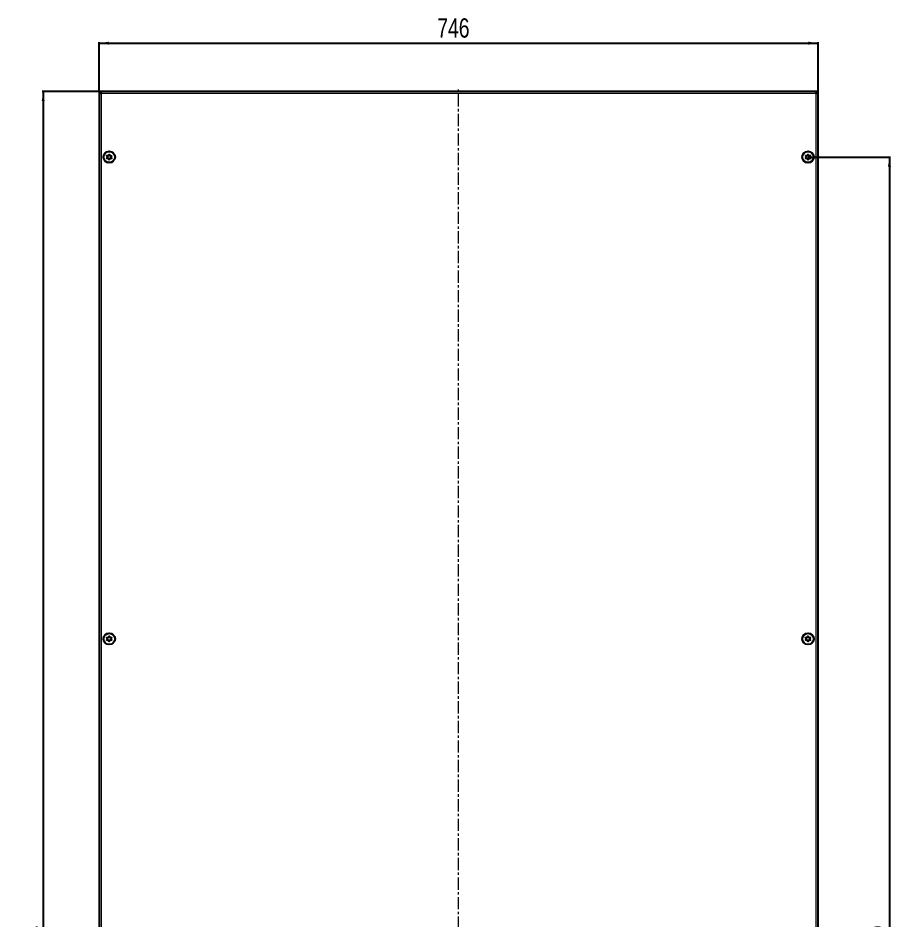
# Model space of a CAD drawing. Header units: millimetres. Extents: x -238 to 1680, y -693 to 1285.
# Drawn here: x -238 to 668, y 309 to 1246 of the extents above; entities that cross this region are included whole.
import ezdxf

# ---------------------------------------------------------------- set-up
doc = ezdxf.new("R2010")
doc.units = ezdxf.units.MM
doc.linetypes.add('CENTERX2', pattern=[20.32, 12.7, -2.54, 2.54, -2.54])
doc.layers.add('FORMAT', color=7, linetype='Continuous')
doc.styles.add('SLDTEXTSTYLE0', font='TXT', dxfattribs={"width": 0.75})
doc.dimstyles.new('SLDDIMSTYLE0', dxfattribs={"dimtxt": 20, "dimasz": 10, "dimexe": 0, "dimexo": 0.0625, "dimgap": 5, "dimtad": 2, "dimdec": 1, "dimrnd": 1e-09, "dimzin": 12, "dimdsep": 46, "dimtxsty": 'SLDTEXTSTYLE0', "dimsah": 1, "dimcen": 0.09, "dimadec": 0, "dimazin": 3, "dimtfac": 1, "dimtofl": 0, "dimtmove": 0, "dimatfit": 3, "dimfxl": 0, "dimfrac": 2, "dimtolj": 1, "dimtzin": 12, "dimarcsym": 0})

# ---------------------------------------------------------------- blocks, each defined once
blk = doc.blocks.new('_D')
at = {"layer": 'FORMAT'}
for p, q in [((-153.81, 1169.72), (-153.81, 1220.88)), ((-153.81, 1219.88), (592.19, 1219.88)), ((592.19, 1169.72), (592.19, 1220.88))]:
    blk.add_line(p, q, dxfattribs=at)
for points in [[(-153.81, 1219.88), (-143.81, 1218.34), (-143.81, 1221.41)], [(592.19, 1219.88), (582.19, 1221.41), (582.19, 1218.34)]]:
    blk.add_solid(points, dxfattribs=at)
at = {"layer": 'FORMAT', "insert": (197.02, 1245.66), "char_height": 20, "attachment_point": 1, "style": 'SLDTEXTSTYLE0'}
blk.add_mtext('746', dxfattribs=at)
blk = doc.blocks.new('_D_1')
at = {"layer": 'FORMAT'}
for p, q in [((-152.12, 1169.71), (-212.82, 1169.71)), ((-211.82, 1169.71), (-211.82, -591.29)), ((-152.12, -591.29), (-212.82, -591.29))]:
    blk.add_line(p, q, dxfattribs=at)
for points in [[(-211.82, 1169.71), (-213.35, 1159.71), (-210.28, 1159.71)], [(-211.82, -591.29), (-210.28, -581.29), (-213.35, -581.29)]]:
    blk.add_solid(points, dxfattribs=at)
at = {"layer": 'FORMAT', "insert": (-237.6, 259.65), "char_height": 20, "attachment_point": 1, "rotation": 90, "style": 'SLDTEXTSTYLE0'}
blk.add_mtext('1761', dxfattribs=at)
blk = doc.blocks.new('_D_2')
at = {"layer": 'FORMAT'}
for p, q in [((581.7, 1101.71), (667.19, 1101.71)), ((666.19, 1101.71), (666.19, -523.29)), ((581.7, -523.29), (667.19, -523.29))]:
    blk.add_line(p, q, dxfattribs=at)
for points in [[(666.19, 1101.71), (664.65, 1091.71), (667.73, 1091.71)], [(666.19, -523.29), (667.73, -513.29), (664.65, -513.29)]]:
    blk.add_solid(points, dxfattribs=at)
at = {"layer": 'FORMAT', "insert": (640.41, 259.65), "char_height": 20, "attachment_point": 1, "rotation": 90, "style": 'SLDTEXTSTYLE0'}
blk.add_mtext('1625', dxfattribs=at)

msp = doc.modelspace()

# ---------------------------------------------------------------- linework, layer by layer
at = {"color": 7, "linetype": 'Continuous', "lineweight": 25}
for p, q in [((-153.81, 1169.71), (-152.31, 1169.71)), ((-153.81, 1169.71), (-153.81, -591.29)), ((590.49, 1169.71), (-152.11, 1169.71)), ((-152.11, 1168.59), (-152.11, 1169.71)), ((590.49, 1169.71), (590.49, 1168.59)), ((592.19, 1169.71), (590.69, 1169.71)), ((592.19, -591.29), (592.19, 1169.71))]:
    msp.add_line(p, q, dxfattribs=at)
at = {"color": 8, "linetype": 'Continuous', "lineweight": 18}
for p, q in [((590.09, 1167.61), (-151.71, 1167.61)), ((-151.71, 1167.61), (-151.71, -589.19)), ((590.09, -589.19), (590.09, 1167.61))]:
    msp.add_line(p, q, dxfattribs=at)
at = {"color": 7, "linetype": 'Continuous', "lineweight": 25}
for centre, radius in [((-143.31, 1101.71), 6), ((-143.31, 1101.71), 5.79), ((581.69, 1101.71), 6), ((581.69, 1101.71), 5.79), ((-143.31, 1101.71), 1.85), ((581.69, 1101.71), 1.85), ((-143.31, 601.71), 6), ((-143.31, 601.71), 5.79), ((-143.31, 601.71), 1.85), ((581.69, 601.71), 6), ((581.69, 601.71), 5.79), ((581.69, 601.71), 1.85)]:
    msp.add_circle(centre, radius, dxfattribs=at)
for points, knots in [([(-153.81, 1169.71), (-153.78, 1169.53), (-153.71, 1169.17), (-153.21, 1168.64), (-152.51, 1168.12), (-151.97, 1167.77), (-151.71, 1167.61)], [0, 0, 0, 0, 0.254757, 0.509649, 0.764542, 1, 1, 1, 1]), ([(-152.31, 1169.71), (-152.31, 1169.66), (-152.31, 1169.53), (-152.29, 1169.35), (-152.26, 1169.16), (-152.23, 1168.98), (-152.18, 1168.8), (-152.12, 1168.61), (-152.06, 1168.43), (-151.98, 1168.23), (-151.89, 1168.01), (-151.8, 1167.81), (-151.74, 1167.67), (-151.71, 1167.61)], [0, 0, 0, 0, 0.06461, 0.19436, 0.259531, 0.324137, 0.45388, 0.519047, 0.598003, 0.716919, 0.795977, 0.917508, 1, 1, 1, 1]), ([(590.09, 1167.61), (590.11, 1167.65), (590.17, 1167.79), (590.25, 1167.97), (590.33, 1168.15), (590.4, 1168.34), (590.47, 1168.52), (590.53, 1168.71), (590.58, 1168.89), (590.63, 1169.09), (590.66, 1169.31), (590.68, 1169.51), (590.69, 1169.65), (590.69, 1169.71)], [0, 0, 0, 0, 0.0646097, 0.1943602, 0.2595315, 0.3241372, 0.4538797, 0.5190469, 0.5980031, 0.7169187, 0.7959773, 0.9175077, 1, 1, 1, 1]), ([(590.09, 1167.61), (590.37, 1167.79), (590.93, 1168.14), (591.63, 1168.68), (592.1, 1169.2), (592.16, 1169.54), (592.19, 1169.71)], [0, 0, 0, 0, 0.254753, 0.509645, 0.764538, 1, 1, 1, 1]), ([(-140.86, 1103.06), (-140.87, 1103.07), (-140.88, 1103.09), (-140.94, 1103.11), (-141.08, 1103.14), (-141.47, 1103.13), (-142.01, 1103.12), (-142.56, 1103.42), (-142.84, 1103.86), (-143.01, 1104.21), (-143.13, 1104.42), (-143.19, 1104.49), (-143.23, 1104.51), (-143.26, 1104.51), (-143.29, 1104.5), (-143.35, 1104.46), (-143.51, 1104.24), (-143.71, 1103.81), (-144.17, 1103.26), (-144.87, 1103.17), (-145.35, 1103.23), (-145.61, 1103.21), (-145.68, 1103.19), (-145.7, 1103.17), (-145.72, 1103.14), (-145.72, 1103.1), (-145.71, 1103.06), (-145.69, 1102.98), (-145.58, 1102.78), (-145.38, 1102.46), (-145.16, 1101.99), (-145.2, 1101.36), (-145.5, 1100.91), (-145.71, 1100.58), (-145.77, 1100.44), (-145.78, 1100.39), (-145.77, 1100.36), (-145.74, 1100.33), (-145.69, 1100.3), (-145.54, 1100.28), (-145.16, 1100.29), (-144.62, 1100.3), (-144.06, 1100), (-143.78, 1099.56), (-143.61, 1099.21), (-143.49, 1099), (-143.43, 1098.93), (-143.39, 1098.91), (-143.36, 1098.91), (-143.33, 1098.92), (-143.27, 1098.96), (-143.12, 1099.18), (-142.91, 1099.61), (-142.46, 1100.15), (-141.75, 1100.24), (-141.28, 1100.19), (-141.01, 1100.2), (-140.94, 1100.23), (-140.92, 1100.25), (-140.91, 1100.28), (-140.9, 1100.31), (-140.91, 1100.36), (-140.94, 1100.44), (-141.04, 1100.63), (-141.25, 1100.96), (-141.46, 1101.43), (-141.43, 1102.06), (-141.13, 1102.51), (-140.91, 1102.84), (-140.85, 1102.97), (-140.85, 1103.03), (-140.86, 1103.05), (-140.86, 1103.06)], [0, 0, 0, 0, 0.002009, 0.00442, 0.009365, 0.025528, 0.067705, 0.095786, 0.124646, 0.150342, 0.160519, 0.163394, 0.165697, 0.167245, 0.168874, 0.17077, 0.178606, 0.211994, 0.249994, 0.287995, 0.321383, 0.329219, 0.331115, 0.332744, 0.334292, 0.336217, 0.338535, 0.341318, 0.349662, 0.375358, 0.404217, 0.432298, 0.474475, 0.490639, 0.496669, 0.49844, 0.5, 0.502009, 0.50442, 0.509365, 0.525528, 0.567705, 0.595786, 0.624646, 0.650342, 0.660519, 0.663394, 0.665697, 0.667245, 0.668874, 0.67077, 0.678606, 0.711994, 0.749994, 0.787995, 0.821383, 0.829219, 0.831115, 0.832744, 0.834292, 0.836217, 0.838535, 0.841318, 0.849662, 0.875358, 0.904217, 0.932298, 0.974475, 0.990639, 0.996669, 0.99844, 1, 1, 1, 1]), ([(579.24, 1103.06), (579.23, 1103.05), (579.22, 1103.02), (579.23, 1102.96), (579.29, 1102.83), (579.5, 1102.51), (579.8, 1102.06), (579.84, 1101.43), (579.62, 1100.96), (579.42, 1100.62), (579.3, 1100.41), (579.28, 1100.32), (579.28, 1100.28), (579.3, 1100.25), (579.32, 1100.23), (579.39, 1100.2), (579.65, 1100.19), (580.13, 1100.24), (580.83, 1100.15), (581.29, 1099.61), (581.49, 1099.18), (581.65, 1098.96), (581.71, 1098.92), (581.74, 1098.91), (581.77, 1098.91), (581.8, 1098.93), (581.83, 1098.96), (581.88, 1099.02), (581.99, 1099.22), (582.16, 1099.56), (582.44, 1100), (582.99, 1100.3), (583.53, 1100.29), (583.93, 1100.28), (584.07, 1100.31), (584.12, 1100.33), (584.14, 1100.36), (584.15, 1100.4), (584.14, 1100.45), (584.09, 1100.59), (583.87, 1100.91), (583.57, 1101.36), (583.54, 1101.99), (583.75, 1102.46), (583.96, 1102.79), (584.07, 1103), (584.1, 1103.09), (584.1, 1103.14), (584.08, 1103.17), (584.06, 1103.19), (583.99, 1103.21), (583.72, 1103.23), (583.25, 1103.17), (582.54, 1103.26), (582.09, 1103.81), (581.88, 1104.24), (581.73, 1104.46), (581.67, 1104.5), (581.64, 1104.51), (581.61, 1104.51), (581.58, 1104.49), (581.55, 1104.46), (581.49, 1104.4), (581.38, 1104.2), (581.22, 1103.86), (580.94, 1103.42), (580.38, 1103.12), (579.84, 1103.13), (579.45, 1103.14), (579.3, 1103.11), (579.25, 1103.08), (579.24, 1103.07), (579.24, 1103.06)], [0, 0, 0, 0, 0.002009, 0.00442, 0.009365, 0.025528, 0.067705, 0.095786, 0.124646, 0.150342, 0.160519, 0.163394, 0.165697, 0.167245, 0.168874, 0.17077, 0.178606, 0.211994, 0.249994, 0.287995, 0.321383, 0.329219, 0.331115, 0.332744, 0.334292, 0.336217, 0.338535, 0.341318, 0.349662, 0.375358, 0.404217, 0.432298, 0.474475, 0.490639, 0.496669, 0.49844, 0.5, 0.502009, 0.50442, 0.509365, 0.525528, 0.567705, 0.595786, 0.624646, 0.650342, 0.660519, 0.663394, 0.665697, 0.667245, 0.668874, 0.67077, 0.678606, 0.711994, 0.749994, 0.787995, 0.821383, 0.829219, 0.831115, 0.832744, 0.834292, 0.836217, 0.838535, 0.841318, 0.849662, 0.875358, 0.904217, 0.932298, 0.974475, 0.990639, 0.996669, 0.99844, 1, 1, 1, 1]), ([(-140.86, 603.06), (-140.87, 603.07), (-140.88, 603.09), (-140.94, 603.11), (-141.08, 603.14), (-141.47, 603.13), (-142.01, 603.12), (-142.56, 603.42), (-142.84, 603.86), (-143.01, 604.21), (-143.13, 604.42), (-143.19, 604.49), (-143.23, 604.51), (-143.26, 604.51), (-143.29, 604.5), (-143.35, 604.46), (-143.51, 604.24), (-143.71, 603.81), (-144.17, 603.26), (-144.87, 603.17), (-145.35, 603.23), (-145.61, 603.21), (-145.68, 603.19), (-145.7, 603.17), (-145.72, 603.14), (-145.72, 603.1), (-145.71, 603.06), (-145.69, 602.98), (-145.58, 602.78), (-145.38, 602.46), (-145.16, 601.99), (-145.2, 601.36), (-145.5, 600.91), (-145.71, 600.58), (-145.77, 600.44), (-145.78, 600.39), (-145.77, 600.36), (-145.74, 600.33), (-145.69, 600.3), (-145.54, 600.28), (-145.16, 600.29), (-144.62, 600.3), (-144.06, 600), (-143.78, 599.56), (-143.61, 599.21), (-143.49, 599), (-143.43, 598.93), (-143.39, 598.91), (-143.36, 598.91), (-143.33, 598.92), (-143.27, 598.96), (-143.12, 599.18), (-142.91, 599.61), (-142.46, 600.15), (-141.75, 600.24), (-141.28, 600.19), (-141.01, 600.2), (-140.94, 600.23), (-140.92, 600.25), (-140.91, 600.28), (-140.9, 600.31), (-140.91, 600.36), (-140.94, 600.44), (-141.04, 600.63), (-141.25, 600.96), (-141.46, 601.43), (-141.43, 602.06), (-141.13, 602.51), (-140.91, 602.84), (-140.85, 602.97), (-140.85, 603.03), (-140.86, 603.05), (-140.86, 603.06)], [0, 0, 0, 0, 0.002009, 0.00442, 0.009365, 0.025528, 0.067705, 0.095786, 0.124646, 0.150342, 0.160519, 0.163394, 0.165697, 0.167245, 0.168874, 0.17077, 0.178606, 0.211994, 0.249994, 0.287995, 0.321383, 0.329219, 0.331115, 0.332744, 0.334292, 0.336217, 0.338535, 0.341318, 0.349662, 0.375358, 0.404217, 0.432298, 0.474475, 0.490639, 0.496669, 0.49844, 0.5, 0.502009, 0.50442, 0.509365, 0.525528, 0.567705, 0.595786, 0.624646, 0.650342, 0.660519, 0.663394, 0.665697, 0.667245, 0.668874, 0.67077, 0.678606, 0.711994, 0.749994, 0.787995, 0.821383, 0.829219, 0.831115, 0.832744, 0.834292, 0.836217, 0.838535, 0.841318, 0.849662, 0.875358, 0.904217, 0.932298, 0.974475, 0.990639, 0.996669, 0.99844, 1, 1, 1, 1]), ([(579.24, 603.06), (579.23, 603.05), (579.22, 603.02), (579.23, 602.96), (579.29, 602.83), (579.5, 602.51), (579.8, 602.06), (579.84, 601.43), (579.62, 600.96), (579.42, 600.62), (579.3, 600.41), (579.28, 600.32), (579.28, 600.28), (579.3, 600.25), (579.32, 600.23), (579.39, 600.2), (579.65, 600.19), (580.13, 600.24), (580.83, 600.15), (581.29, 599.61), (581.49, 599.18), (581.65, 598.96), (581.71, 598.92), (581.74, 598.91), (581.77, 598.91), (581.8, 598.93), (581.83, 598.96), (581.88, 599.02), (581.99, 599.22), (582.16, 599.56), (582.44, 600), (582.99, 600.3), (583.53, 600.29), (583.93, 600.28), (584.07, 600.31), (584.12, 600.33), (584.14, 600.36), (584.15, 600.4), (584.14, 600.45), (584.09, 600.59), (583.87, 600.91), (583.57, 601.36), (583.54, 601.99), (583.75, 602.46), (583.96, 602.79), (584.07, 603), (584.1, 603.09), (584.1, 603.14), (584.08, 603.17), (584.06, 603.19), (583.99, 603.21), (583.72, 603.23), (583.25, 603.17), (582.54, 603.26), (582.09, 603.81), (581.88, 604.24), (581.73, 604.46), (581.67, 604.5), (581.64, 604.51), (581.61, 604.51), (581.58, 604.49), (581.55, 604.46), (581.49, 604.4), (581.38, 604.2), (581.22, 603.86), (580.94, 603.42), (580.38, 603.12), (579.84, 603.13), (579.45, 603.14), (579.3, 603.11), (579.25, 603.08), (579.24, 603.07), (579.24, 603.06)], [0, 0, 0, 0, 0.002009, 0.00442, 0.009365, 0.025528, 0.067705, 0.095786, 0.124646, 0.150342, 0.160519, 0.163394, 0.165697, 0.167245, 0.168874, 0.17077, 0.178606, 0.211994, 0.249994, 0.287995, 0.321383, 0.329219, 0.331115, 0.332744, 0.334292, 0.336217, 0.338535, 0.341318, 0.349662, 0.375358, 0.404217, 0.432298, 0.474475, 0.490639, 0.496669, 0.49844, 0.5, 0.502009, 0.50442, 0.509365, 0.525528, 0.567705, 0.595786, 0.624646, 0.650342, 0.660519, 0.663394, 0.665697, 0.667245, 0.668874, 0.67077, 0.678606, 0.711994, 0.749994, 0.787995, 0.821383, 0.829219, 0.831115, 0.832744, 0.834292, 0.836217, 0.838535, 0.841318, 0.849662, 0.875358, 0.904217, 0.932298, 0.974475, 0.990639, 0.996669, 0.99844, 1, 1, 1, 1])]:
    msp.add_open_spline(points, degree=3, knots=knots, dxfattribs=at)
for points in [[(-151.71, 1167.61), (-151.75, 1167.88), (-151.81, 1168.43), (-151.91, 1169.13), (-152.01, 1169.61), (-152.08, 1169.68), (-152.11, 1169.71)], [(590.49, 1169.71), (590.45, 1169.68), (590.39, 1169.61), (590.29, 1169.13), (590.19, 1168.43), (590.12, 1167.88), (590.09, 1167.61)]]:
    msp.add_open_spline(points, degree=3, dxfattribs=at)
at = {"layer": 'FORMAT', "linetype": 'CENTERX2', "lineweight": 18}
msp.add_line((219.19, -593.29), (219.19, 1171.71), dxfattribs=at)

# ---------------------------------------------------------------- dimensions: what is measured, and where the dimension line sits
at = {"layer": 'FORMAT'}
dim = msp.add_linear_dim(base=(592.19, 1219.88), p1=(-153.81, 1169.71), p2=(592.19, 1169.71), dimstyle='SLDDIMSTYLE0', dxfattribs=at)
dim.commit()
dim.dimension.update_dxf_attribs({"geometry": '_D', "text_midpoint": (219.19, 1219.88), "dimtype": 160})
for base, p1, p2, picture, middle in [((-211.82, -591.29), (-152.11, 1169.71), (-152.11, -591.29), '_D_1', (-211.82, 289.21)), ((666.19, -523.29), (581.69, 1101.71), (581.69, -523.29), '_D_2', (666.19, 289.21))]:
    dim = msp.add_linear_dim(base=base, p1=p1, p2=p2, angle=90, dimstyle='SLDDIMSTYLE0', dxfattribs=at)
    dim.commit()
    dim.dimension.update_dxf_attribs({"geometry": picture, "text_midpoint": middle, "dimtype": 160})

doc.saveas('drawing.dxf')
